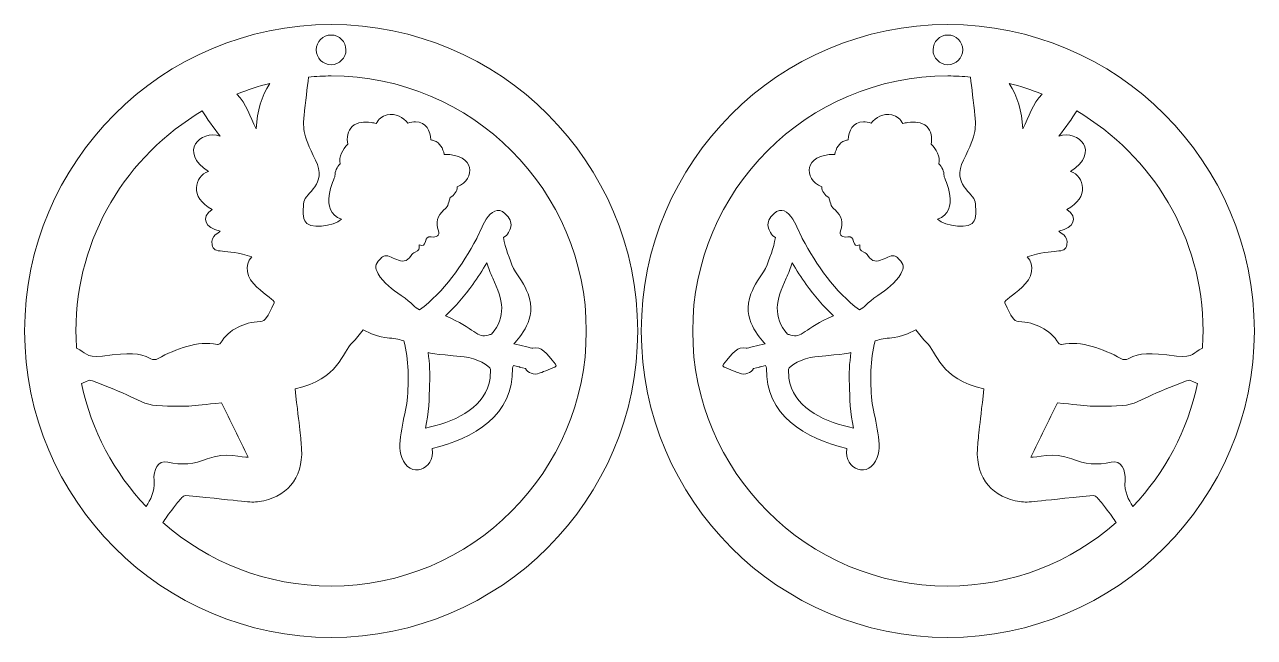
# Model space of a CAD drawing. Header units: inches. Extents: x 0.01 to 3.99, y 0.01 to 1.99.
import ezdxf

# ---------------------------------------------------------------- set-up
doc = ezdxf.new("R2010")
doc.units = ezdxf.units.IN
doc.header["$MEASUREMENT"] = 0
doc.layers.add('_U+0421_U+043B_U+043E_U+0439 1', color=7, linetype='Continuous')

# ---------------------------------------------------------------- blocks, each defined once
blk = doc.blocks.new('block 2')
at = {"layer": '_U+0421_U+043B_U+043E_U+0439 1', "color": 242, "lineweight": 5, "true_color": 0xc1272d}
for points, knots in [([(3.0003, 1.9942), (2.4519, 1.9942), (2.0058, 1.5481), (2.0058, 0.9997), (2.0058, 0.4512), (2.4519, 0.0053), (3.0003, 0.0053), (3.5488, 0.0053), (3.9947, 0.4514), (3.9947, 0.9997), (3.9947, 1.5481), (3.5488, 1.9942), (3.0003, 1.9942)], [0, 0, 0, 0, 1, 1, 1, 2, 2, 2, 3, 3, 3, 4, 4, 4, 4]), ([(3.0004, 1.9603), (3.0271, 1.9603), (3.0485, 1.9386), (3.0485, 1.9121), (3.0483, 1.8854), (3.0268, 1.8639), (3.0001, 1.864), (2.9736, 1.8642), (2.9521, 1.8857), (2.9522, 1.9122), (2.9522, 1.9389), (2.9739, 1.9604), (3.0004, 1.9603)], [0, 0, 0, 0, 1, 1, 1, 2, 2, 2, 3, 3, 3, 4, 4, 4, 4]), ([(3.0003, 0.1719), (2.5439, 0.1719), (2.1725, 0.5432), (2.1725, 0.9997), (2.1725, 1.4561), (2.5439, 1.8275), (3.0003, 1.8275), (3.0251, 1.8275), (3.0496, 1.8261), (3.0737, 1.824), (3.0769, 1.7911), (3.0843, 1.7426), (3.0881, 1.6981), (3.0907, 1.6672), (3.0957, 1.6417), (3.0511, 1.554), (3.0106, 1.4744), (3.0847, 1.4492), (3.0885, 1.4186), (3.0911, 1.3981), (3.0933, 1.3776), (3.0861, 1.3575), (3.0753, 1.3278), (2.9911, 1.339), (2.9662, 1.3626), (3.0446, 1.3869), (2.9881, 1.4965), (2.9881, 1.5026), (2.9879, 1.5179), (2.9815, 1.5319), (2.9715, 1.5425), (2.9754, 1.5661), (2.9635, 1.5899), (2.9462, 1.6057), (2.9504, 1.6268), (2.9464, 1.6494), (2.9317, 1.6636), (2.9158, 1.6789), (2.8913, 1.6787), (2.8708, 1.6764), (2.865, 1.6757), (2.8593, 1.6744), (2.854, 1.6729), (2.8472, 1.6867), (2.836, 1.6975), (2.8186, 1.7011), (2.791, 1.7068), (2.7661, 1.6944), (2.751, 1.6739), (2.7431, 1.6774), (2.7346, 1.6792), (2.7263, 1.6789), (2.6924, 1.6776), (2.6778, 1.649), (2.6768, 1.6199), (2.6732, 1.6192), (2.6697, 1.6185), (2.6664, 1.6174), (2.6468, 1.6108), (2.6374, 1.5922), (2.6335, 1.5728), (2.5322, 1.5744), (2.5301, 1.4935), (2.5911, 1.4672), (2.5917, 1.4531), (2.5997, 1.4407), (2.6144, 1.4335), (2.621, 1.4083), (2.6222, 1.4028), (2.6343, 1.3926), (2.6551, 1.3753), (2.6622, 1.3504), (2.6525, 1.3253), (2.6463, 1.3089), (2.6589, 1.3024), (2.676, 1.3051), (2.6875, 1.3071), (2.6924, 1.3008), (2.6947, 1.2907), (2.6979, 1.2768), (2.7012, 1.2751), (2.7151, 1.2796), (2.7132, 1.2635), (2.7139, 1.2631), (2.7282, 1.256), (2.7331, 1.2536), (2.7376, 1.2493), (2.7406, 1.2447), (2.7683, 1.2003), (2.8083, 1.2542), (2.8299, 1.2424), (2.8344, 1.2399), (2.8386, 1.236), (2.8424, 1.2322), (2.8581, 1.2167), (2.8587, 1.205), (2.8479, 1.1857), (2.8303, 1.1542), (2.8015, 1.1353), (2.7731, 1.1151), (2.7363, 1.0893), (2.7296, 1.0753), (2.7135, 1.0682), (2.6349, 1.1267), (2.5735, 1.2139), (2.5282, 1.3), (2.5128, 1.3294), (2.4781, 1.4367), (2.4263, 1.3699), (2.416, 1.3564), (2.4135, 1.3432), (2.4208, 1.3278), (2.4222, 1.325), (2.4235, 1.3222), (2.4247, 1.3194), (2.4288, 1.3111), (2.4346, 1.3063), (2.4408, 1.3037), (2.4354, 1.2678), (2.4221, 1.2351), (2.4086, 1.2026), (2.3908, 1.1746), (2.3731, 1.1504), (2.3614, 1.12), (2.3296, 1.0372), (2.3903, 0.9799), (2.4072, 0.9583), (2.3844, 0.9532), (2.3508, 0.9447), (2.3463, 0.9435), (2.3175, 0.9518), (2.304, 0.9282), (2.2726, 0.8926), (2.2692, 0.8889), (2.2703, 0.8842), (2.2751, 0.8822), (2.2904, 0.8761), (2.3196, 0.8644), (2.3249, 0.8624), (2.3414, 0.8558), (2.3632, 0.8643), (2.3703, 0.8779), (2.3853, 0.8815), (2.3904, 0.8828), (2.3914, 0.8832), (2.3911, 0.8832), (2.3904, 0.8831), (2.3896, 0.8829), (2.3924, 0.8836), (2.3981, 0.885), (2.4085, 0.8874), (2.4097, 0.8847), (2.411, 0.8821), (2.4124, 0.8796), (2.4053, 0.7283), (2.5406, 0.6487), (2.6725, 0.6187), (2.6725, 0.6182), (2.6722, 0.6179), (2.6722, 0.6175), (2.6622, 0.5481), (2.7462, 0.5188), (2.7714, 0.5893), (2.7894, 0.6403), (2.7594, 0.7229), (2.754, 0.7742), (2.7472, 0.8401), (2.7481, 0.9042), (2.7647, 0.9678), (2.7757, 0.9714), (2.7903, 0.9746), (2.8112, 0.9768), (2.8529, 0.9812), (2.8706, 0.9918), (2.8969, 1.0032), (2.9086, 0.989), (2.9185, 0.974), (2.9314, 0.9622), (2.9632, 0.9331), (2.9749, 0.8426), (3.1174, 0.8118), (3.1019, 0.6804), (3.0988, 0.6549), (3.0963, 0.6169), (3.0901, 0.5196), (3.1503, 0.4576), (3.2337, 0.446), (3.2668, 0.4414), (3.2744, 0.4476), (3.4725, 0.4656), (3.4763, 0.4658), (3.4815, 0.4626), (3.4843, 0.4594), (3.4939, 0.4487), (3.5029, 0.4375), (3.5118, 0.4261), (3.5276, 0.4056), (3.5379, 0.3899), (3.5458, 0.3778), (3.4, 0.2497), (3.2092, 0.1719), (3.0003, 0.1719)], [0, 0, 0, 0, 1, 1, 1, 2, 2, 2, 3, 3, 3, 4, 4, 4, 5, 5, 5, 6, 6, 6, 7, 7, 7, 8, 8, 8, 9, 9, 9, 10, 10, 10, 11, 11, 11, 12, 12, 12, 13, 13, 13, 14, 14, 14, 15, 15, 15, 16, 16, 16, 17, 17, 17, 18, 18, 18, 19, 19, 19, 20, 20, 20, 21, 21, 21, 22, 22, 22, 23, 23, 23, 24, 24, 24, 25, 25, 25, 26, 26, 26, 27, 27, 27, 28, 28, 28, 29, 29, 29, 30, 30, 30, 31, 31, 31, 32, 32, 32, 33, 33, 33, 34, 34, 34, 35, 35, 35, 36, 36, 36, 37, 37, 37, 38, 38, 38, 39, 39, 39, 40, 40, 40, 41, 41, 41, 42, 42, 42, 43, 43, 43, 44, 44, 44, 45, 45, 45, 46, 46, 46, 47, 47, 47, 48, 48, 48, 49, 49, 49, 50, 50, 50, 51, 51, 51, 52, 52, 52, 53, 53, 53, 54, 54, 54, 55, 55, 55, 56, 56, 56, 57, 57, 57, 58, 58, 58, 59, 59, 59, 60, 60, 60, 61, 61, 61, 62, 62, 62, 63, 63, 63, 64, 64, 64, 65, 65, 65, 66, 66, 66, 67, 67, 67, 67]), ([(3.3062, 1.7686), (3.2733, 1.7376), (3.2658, 1.695), (3.2435, 1.6561), (3.24, 1.7168), (3.2267, 1.7589), (3.1989, 1.8032), (3.2357, 1.7942), (3.2715, 1.7825), (3.3062, 1.7686)], [0, 0, 0, 0, 1, 1, 1, 2, 2, 2, 3, 3, 3, 3]), ([(3.7418, 0.9185), (3.649, 0.9285), (3.6272, 0.9311), (3.5856, 0.9099), (3.5768, 0.9054), (3.5703, 0.9057), (3.5618, 0.9104), (3.504, 0.9417), (3.4339, 0.9692), (3.3694, 0.956), (3.3667, 0.9554), (3.3617, 0.9572), (3.3601, 0.9596), (3.3297, 1.0068), (3.2844, 1.0269), (3.2304, 1.0308), (3.2133, 1.0319), (3.2068, 1.0432), (3.1851, 1.0912), (3.1818, 1.0985), (3.2117, 1.1154), (3.2415, 1.1424), (3.2736, 1.1714), (3.285, 1.2142), (3.2571, 1.2404), (3.3463, 1.2688), (3.381, 1.2475), (3.3864, 1.2789), (3.3921, 1.3125), (3.3626, 1.3169), (3.3608, 1.324), (3.4092, 1.3342), (3.4244, 1.3678), (3.3865, 1.3942), (3.4603, 1.4324), (3.444, 1.5028), (3.3983, 1.5171), (3.4965, 1.5817), (3.4242, 1.6536), (3.3603, 1.6322), (3.3821, 1.6604), (3.4032, 1.6885), (3.4182, 1.7138), (3.6632, 1.5699), (3.8281, 1.3037), (3.8281, 0.9996), (3.8281, 0.9808), (3.8272, 0.9622), (3.826, 0.9438), (3.7956, 0.9308), (3.7997, 0.9122), (3.7418, 0.9185)], [0, 0, 0, 0, 1, 1, 1, 2, 2, 2, 3, 3, 3, 4, 4, 4, 5, 5, 5, 6, 6, 6, 7, 7, 7, 8, 8, 8, 9, 9, 9, 10, 10, 10, 11, 11, 11, 12, 12, 12, 13, 13, 13, 14, 14, 14, 15, 15, 15, 16, 16, 16, 17, 17, 17, 17]), ([(2.4799, 0.9892), (2.4314, 1.0469), (2.4421, 1.0997), (2.4761, 1.1711), (2.484, 1.1878), (2.4901, 1.2043), (2.495, 1.221), (2.5096, 1.1972), (2.5246, 1.1738), (2.5407, 1.1511), (2.5674, 1.1137), (2.5964, 1.0797), (2.6292, 1.0492), (2.5354, 1.0092), (2.524, 0.9731), (2.4906, 0.9867), (2.4869, 0.9882), (2.4833, 0.9889), (2.4799, 0.9892)], [0, 0, 0, 0, 1, 1, 1, 2, 2, 2, 3, 3, 3, 4, 4, 4, 5, 5, 5, 6, 6, 6, 6]), ([(2.5689, 0.9157), (2.6754, 0.9267), (2.6754, 0.9257), (2.686, 0.93), (2.681, 0.8958), (2.6793, 0.8611), (2.6807, 0.8258), (2.6825, 0.7853), (2.6829, 0.7308), (2.6944, 0.6846), (2.6058, 0.7035), (2.5111, 0.7442), (2.4874, 0.8299), (2.4846, 0.8451), (2.4835, 0.8603), (2.4837, 0.8744), (2.4842, 0.8871), (2.5287, 0.9115), (2.5689, 0.9157)], [0, 0, 0, 0, 1, 1, 1, 2, 2, 2, 3, 3, 3, 4, 4, 4, 5, 5, 5, 6, 6, 6, 6]), ([(3.6004, 0.4304), (3.5869, 0.4522), (3.5722, 0.4744), (3.575, 0.515), (3.5772, 0.5488), (3.5638, 0.5818), (3.53, 0.5736), (3.4861, 0.5631), (3.4438, 0.5682), (3.4024, 0.5846), (3.3417, 0.6087), (3.2869, 0.5883), (3.2692, 0.5899), (3.2985, 0.6497), (3.3274, 0.7083), (3.3562, 0.7669), (3.4621, 0.755), (3.4615, 0.7529), (3.5658, 0.7578), (3.6028, 0.7594), (3.6318, 0.7786), (3.6636, 0.7929), (3.7, 0.8094), (3.7376, 0.8231), (3.7749, 0.8381), (3.7819, 0.841), (3.7882, 0.84), (3.7951, 0.8361), (3.8003, 0.8332), (3.8051, 0.8313), (3.8104, 0.829), (3.7782, 0.6765), (3.7039, 0.5394), (3.6004, 0.4304)], [0, 0, 0, 0, 1, 1, 1, 2, 2, 2, 3, 3, 3, 4, 4, 4, 5, 5, 5, 6, 6, 6, 7, 7, 7, 8, 8, 8, 9, 9, 9, 10, 10, 10, 11, 11, 11, 11])]:
    blk.add_open_spline(points, degree=3, knots=knots, dxfattribs=at)
blk = doc.blocks.new('block 3')
at = {"layer": '_U+0421_U+043B_U+043E_U+0439 1', "color": 242, "lineweight": 5, "true_color": 0xc1272d}
for points, knots in [([(0.9997, 1.9942), (0.4512, 1.9942), (0.0053, 1.5481), (0.0053, 0.9997), (0.0053, 0.4512), (0.4514, 0.0053), (0.9997, 0.0053), (1.5481, 0.0053), (1.9942, 0.4514), (1.9942, 0.9997), (1.9942, 1.5481), (1.5481, 1.9942), (0.9997, 1.9942)], [0, 0, 0, 0, 1, 1, 1, 2, 2, 2, 3, 3, 3, 4, 4, 4, 4]), ([(0.9996, 1.9603), (1.0261, 1.9604), (1.0478, 1.9389), (1.0478, 1.9122), (1.0479, 1.8857), (1.0264, 1.8642), (0.9999, 1.864), (0.9732, 1.8639), (0.9515, 1.8854), (0.9515, 1.9121), (0.9515, 1.9386), (0.9729, 1.9603), (0.9996, 1.9603)], [0, 0, 0, 0, 1, 1, 1, 2, 2, 2, 3, 3, 3, 4, 4, 4, 4]), ([(0.9997, 0.1718), (0.7908, 0.1718), (0.6, 0.2497), (0.4542, 0.3778), (0.4621, 0.3899), (0.4724, 0.4056), (0.4882, 0.426), (0.4971, 0.4374), (0.5061, 0.4487), (0.5157, 0.4594), (0.5185, 0.4626), (0.5238, 0.4658), (0.5275, 0.4656), (0.7256, 0.4476), (0.7331, 0.4414), (0.7663, 0.446), (0.8497, 0.4576), (0.9099, 0.5196), (0.9037, 0.6169), (0.9013, 0.6549), (0.8981, 0.6803), (0.8826, 0.8118), (1.0251, 0.8426), (1.0368, 0.9331), (1.0686, 0.9622), (1.0815, 0.974), (1.0914, 0.989), (1.1031, 1.0032), (1.1294, 0.9918), (1.1471, 0.9812), (1.1888, 0.9768), (1.2097, 0.9746), (1.2243, 0.9714), (1.2353, 0.9678), (1.2519, 0.9042), (1.2528, 0.8401), (1.246, 0.7742), (1.2406, 0.7229), (1.2106, 0.6403), (1.2286, 0.5893), (1.2536, 0.5188), (1.3378, 0.5481), (1.3278, 0.6175), (1.3276, 0.6179), (1.3275, 0.6182), (1.3275, 0.6186), (1.4594, 0.6487), (1.5947, 0.7283), (1.5876, 0.8796), (1.589, 0.8821), (1.5903, 0.8847), (1.5915, 0.8874), (1.6038, 0.8846), (1.6093, 0.8833), (1.6115, 0.8828), (1.6107, 0.8829), (1.6097, 0.8831), (1.6092, 0.8831), (1.6106, 0.8825), (1.616, 0.8813), (1.6297, 0.8779), (1.6368, 0.8643), (1.6586, 0.8558), (1.675, 0.8624), (1.6803, 0.8644), (1.7094, 0.8761), (1.7249, 0.8822), (1.7297, 0.8842), (1.7307, 0.8889), (1.7274, 0.8926), (1.696, 0.9282), (1.6825, 0.9518), (1.6537, 0.9435), (1.6492, 0.9447), (1.6156, 0.9532), (1.5928, 0.9583), (1.6097, 0.9799), (1.6703, 1.0372), (1.6386, 1.12), (1.6269, 1.1504), (1.609, 1.1746), (1.5914, 1.2026), (1.5779, 1.2351), (1.5646, 1.2678), (1.559, 1.3037), (1.5654, 1.3063), (1.5713, 1.3111), (1.5751, 1.3194), (1.5765, 1.3222), (1.5778, 1.325), (1.5792, 1.3278), (1.5865, 1.3432), (1.584, 1.3564), (1.5738, 1.3697), (1.5219, 1.4367), (1.4872, 1.3294), (1.4718, 1.3), (1.4265, 1.2139), (1.3651, 1.1267), (1.2865, 1.0682), (1.2704, 1.0753), (1.2637, 1.0893), (1.2269, 1.1151), (1.1985, 1.1353), (1.1697, 1.1542), (1.1521, 1.1857), (1.1413, 1.205), (1.1419, 1.2167), (1.1576, 1.2322), (1.1614, 1.236), (1.1656, 1.2399), (1.1701, 1.2424), (1.1917, 1.2542), (1.2317, 1.2003), (1.2594, 1.2447), (1.2624, 1.2493), (1.2669, 1.2536), (1.2718, 1.256), (1.2861, 1.2631), (1.2868, 1.2635), (1.2849, 1.2796), (1.2988, 1.2751), (1.3021, 1.2768), (1.3053, 1.2907), (1.3076, 1.3008), (1.3125, 1.3071), (1.324, 1.3051), (1.3411, 1.3024), (1.3538, 1.3089), (1.3475, 1.3253), (1.3378, 1.3504), (1.3449, 1.3753), (1.3657, 1.3926), (1.3778, 1.4028), (1.379, 1.4082), (1.3856, 1.4335), (1.4003, 1.4406), (1.4083, 1.4531), (1.4089, 1.4672), (1.4699, 1.4935), (1.4676, 1.5744), (1.3665, 1.5728), (1.3626, 1.5922), (1.3532, 1.6108), (1.3336, 1.6174), (1.3303, 1.6185), (1.3268, 1.6192), (1.3232, 1.6199), (1.3222, 1.649), (1.3076, 1.6776), (1.2737, 1.6789), (1.2654, 1.6792), (1.2569, 1.6774), (1.249, 1.6739), (1.2339, 1.6944), (1.209, 1.7068), (1.1814, 1.7011), (1.164, 1.6975), (1.1528, 1.6867), (1.146, 1.6729), (1.1407, 1.6744), (1.135, 1.6757), (1.1292, 1.6762), (1.1087, 1.6787), (1.0842, 1.6789), (1.0683, 1.6636), (1.0536, 1.6494), (1.0496, 1.6268), (1.0537, 1.6056), (1.0365, 1.5897), (1.0246, 1.5661), (1.0285, 1.5425), (1.0185, 1.5319), (1.0121, 1.5179), (1.0119, 1.5026), (1.0119, 1.4965), (0.9554, 1.3869), (1.0338, 1.3626), (1.0089, 1.339), (0.9247, 1.3276), (0.9139, 1.3575), (0.9067, 1.3776), (0.9089, 1.3981), (0.9115, 1.4186), (0.9153, 1.4492), (0.9893, 1.4744), (0.9489, 1.554), (0.9043, 1.6417), (0.9093, 1.6672), (0.9119, 1.6981), (0.9157, 1.7426), (0.9231, 1.7911), (0.9262, 1.824), (0.9504, 1.8261), (0.9749, 1.8275), (0.9997, 1.8275), (1.4561, 1.8275), (1.8275, 1.4561), (1.8275, 0.9997), (1.8275, 0.5432), (1.4561, 0.1719), (0.9997, 0.1718)], [0, 0, 0, 0, 1, 1, 1, 2, 2, 2, 3, 3, 3, 4, 4, 4, 5, 5, 5, 6, 6, 6, 7, 7, 7, 8, 8, 8, 9, 9, 9, 10, 10, 10, 11, 11, 11, 12, 12, 12, 13, 13, 13, 14, 14, 14, 15, 15, 15, 16, 16, 16, 17, 17, 17, 18, 18, 18, 19, 19, 19, 20, 20, 20, 21, 21, 21, 22, 22, 22, 23, 23, 23, 24, 24, 24, 25, 25, 25, 26, 26, 26, 27, 27, 27, 28, 28, 28, 29, 29, 29, 30, 30, 30, 31, 31, 31, 32, 32, 32, 33, 33, 33, 34, 34, 34, 35, 35, 35, 36, 36, 36, 37, 37, 37, 38, 38, 38, 39, 39, 39, 40, 40, 40, 41, 41, 41, 42, 42, 42, 43, 43, 43, 44, 44, 44, 45, 45, 45, 46, 46, 46, 47, 47, 47, 48, 48, 48, 49, 49, 49, 50, 50, 50, 51, 51, 51, 52, 52, 52, 53, 53, 53, 54, 54, 54, 55, 55, 55, 56, 56, 56, 57, 57, 57, 58, 58, 58, 59, 59, 59, 60, 60, 60, 61, 61, 61, 62, 62, 62, 63, 63, 63, 64, 64, 64, 65, 65, 65, 66, 66, 66, 67, 67, 67, 67]), ([(0.8011, 1.8032), (0.7733, 1.7589), (0.76, 1.7168), (0.7565, 1.6561), (0.7342, 1.695), (0.7267, 1.7376), (0.6936, 1.7686), (0.7285, 1.7825), (0.7643, 1.7942), (0.8011, 1.8032)], [0, 0, 0, 0, 1, 1, 1, 2, 2, 2, 3, 3, 3, 3]), ([(0.1719, 0.9997), (0.1719, 1.3037), (0.3368, 1.5699), (0.5818, 1.7139), (0.5968, 1.6885), (0.6179, 1.6604), (0.6397, 1.6322), (0.5758, 1.6536), (0.5035, 1.5817), (0.6017, 1.5172), (0.556, 1.5028), (0.5397, 1.4324), (0.6135, 1.3942), (0.5756, 1.3678), (0.5907, 1.3342), (0.6392, 1.324), (0.6375, 1.3169), (0.6079, 1.3125), (0.6136, 1.2789), (0.619, 1.2475), (0.6536, 1.2689), (0.7429, 1.2404), (0.715, 1.2143), (0.7264, 1.1714), (0.7585, 1.1424), (0.7883, 1.1156), (0.8182, 1.0985), (0.8149, 1.0912), (0.7932, 1.0432), (0.7867, 1.0321), (0.7696, 1.0308), (0.7156, 1.0269), (0.6703, 1.0069), (0.6399, 0.9596), (0.6383, 0.9572), (0.6333, 0.9554), (0.6306, 0.956), (0.5661, 0.9692), (0.496, 0.9418), (0.4382, 0.9104), (0.4297, 0.9058), (0.4232, 0.9054), (0.4144, 0.9099), (0.3728, 0.9311), (0.351, 0.9285), (0.2582, 0.9185), (0.2003, 0.9124), (0.2044, 0.9308), (0.174, 0.9439), (0.1728, 0.9624), (0.1719, 0.9808), (0.1719, 0.9997)], [0, 0, 0, 0, 1, 1, 1, 2, 2, 2, 3, 3, 3, 4, 4, 4, 5, 5, 5, 6, 6, 6, 7, 7, 7, 8, 8, 8, 9, 9, 9, 10, 10, 10, 11, 11, 11, 12, 12, 12, 13, 13, 13, 14, 14, 14, 15, 15, 15, 16, 16, 16, 17, 17, 17, 17]), ([(1.3708, 1.049), (1.4036, 1.0797), (1.4326, 1.1137), (1.4593, 1.1511), (1.4754, 1.1738), (1.4904, 1.1972), (1.505, 1.221), (1.5099, 1.2043), (1.516, 1.1878), (1.5239, 1.1711), (1.5579, 1.0997), (1.5686, 1.0469), (1.5201, 0.9892), (1.5165, 0.9889), (1.5131, 0.9882), (1.5094, 0.9867), (1.476, 0.9731), (1.4646, 1.0092), (1.3708, 1.049)], [0, 0, 0, 0, 1, 1, 1, 2, 2, 2, 3, 3, 3, 4, 4, 4, 5, 5, 5, 6, 6, 6, 6]), ([(1.314, 0.93), (1.3246, 0.9257), (1.3246, 0.9267), (1.4311, 0.9157), (1.4713, 0.9115), (1.5158, 0.8871), (1.5163, 0.8744), (1.5165, 0.8603), (1.5154, 0.8451), (1.5126, 0.8299), (1.4889, 0.7442), (1.3943, 0.7035), (1.3056, 0.6846), (1.3171, 0.7308), (1.3176, 0.7853), (1.3193, 0.8258), (1.3207, 0.8611), (1.3192, 0.8958), (1.314, 0.93)], [0, 0, 0, 0, 1, 1, 1, 2, 2, 2, 3, 3, 3, 4, 4, 4, 5, 5, 5, 6, 6, 6, 6]), ([(0.4251, 0.515), (0.4278, 0.4744), (0.4131, 0.4521), (0.3996, 0.4303), (0.2961, 0.5394), (0.2218, 0.6765), (0.1897, 0.829), (0.1949, 0.8313), (0.1999, 0.8332), (0.2049, 0.8361), (0.2118, 0.84), (0.2181, 0.841), (0.2253, 0.8381), (0.2624, 0.8231), (0.3, 0.8093), (0.3365, 0.7929), (0.3682, 0.7786), (0.3972, 0.7594), (0.4342, 0.7576), (0.5385, 0.7529), (0.5379, 0.755), (0.6438, 0.7669), (0.6726, 0.7083), (0.7015, 0.6497), (0.7308, 0.5899), (0.7131, 0.5883), (0.6585, 0.6087), (0.5976, 0.5846), (0.5563, 0.5682), (0.5139, 0.5631), (0.47, 0.5736), (0.4362, 0.5818), (0.4228, 0.5488), (0.4251, 0.515)], [0, 0, 0, 0, 1, 1, 1, 2, 2, 2, 3, 3, 3, 4, 4, 4, 5, 5, 5, 6, 6, 6, 7, 7, 7, 8, 8, 8, 9, 9, 9, 10, 10, 10, 11, 11, 11, 11])]:
    blk.add_open_spline(points, degree=3, knots=knots, dxfattribs=at)

msp = doc.modelspace()

# ---------------------------------------------------------------- block references
at = {"layer": '_U+0421_U+043B_U+043E_U+0439 1'}
for name in ['block 3', 'block 2']:
    msp.add_blockref(name, (0, 0), dxfattribs=at)

doc.saveas('drawing.dxf')
